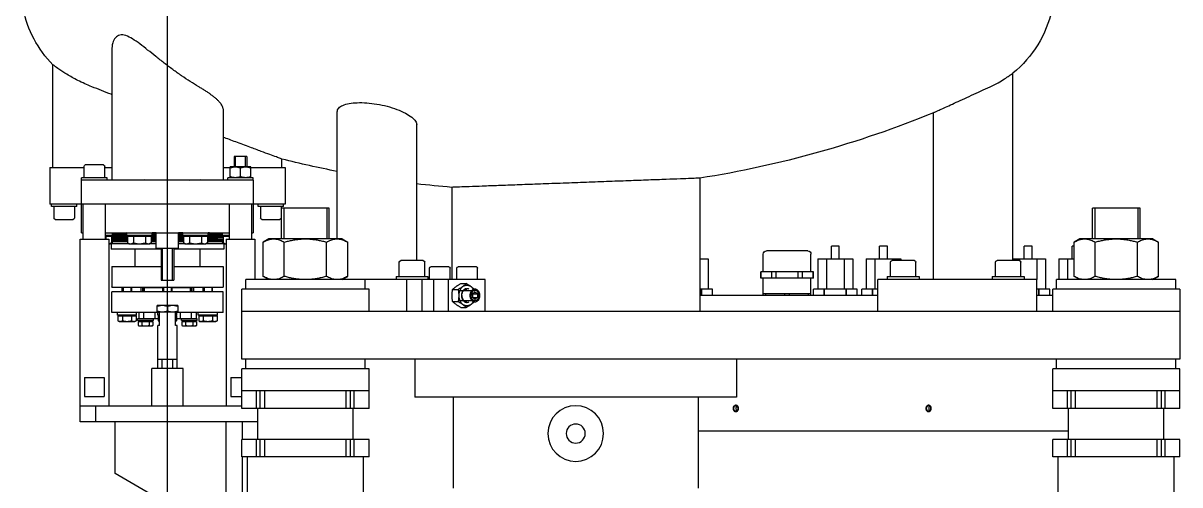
# Model space of a CAD drawing. Extents: x -50 to 48714, y -13211 to 6743.
# Drawn here: x 23872 to 24600, y -12052 to -11761 of the extents above; entities that cross this region are included whole.
import ezdxf

# ---------------------------------------------------------------- set-up
doc = ezdxf.new("R2010")
doc.units = 0
doc.header["$LTSCALE"] = 50
doc.layers.get('0').update_dxf_attribs({"linetype": 'CONTINUOUS'})

# ---------------------------------------------------------------- blocks, each defined once
blk = doc.blocks.new('GK_UE46PGM_S')
at = {"linetype": 'BYBLOCK'}
for p, q in [((286.8, -753.72), (286.8, -190.3)), ((321.8, -226.96), (321.8, -308.8)), ((358.8, -300.8), (358.8, -236.19)), ((-245, -359.3), (-245, -241.44)), ((-195, -371.3), (-195, -266.33)), ((180, -345.7), (180, -265.71)), ((251.8, -263.81), (251.8, -308.8)), ((130, -359.3), (130, -274)), ((214.8, -300.8), (214.8, -295.46)), ((236.84, -293.8), (236.84, -300.4)), ((236.84, -293.8), (244.84, -293.8)), ((237.64, -300.4), (237.64, -293.8)), ((244.04, -300.4), (244.04, -293.8)), ((244.84, -293.8), (244.84, -300.4)), ((234.34, -300.8), (212.8, -300.8)), ((212.8, -300.8), (212.8, -323.8)), ((234.34, -300.4), (247.34, -300.4)), ((234.34, -307.2), (234.34, -300.4)), ((240.84, -306.62), (240.84, -300.98)), ((247.34, -307.2), (247.34, -300.4)), ((251.8, -300.8), (247.34, -300.8)), ((326.26, -300.8), (321.8, -300.8)), ((326.26, -307.2), (326.26, -300)), ((327.06, -299.2), (338.46, -299.2)), ((339.26, -307.2), (339.26, -300)), ((360.8, -300.8), (339.26, -300.8)), ((360.8, -300.8), (360.8, -323.8)), ((-48, -307.51), (-48, -391.3)), ((232.8, -308.8), (340.8, -308.8)), ((232.8, -308.8), (232.8, -341.86)), ((232.84, -308.8), (232.84, -307.2)), ((232.84, -307.2), (248.84, -307.2)), ((248.84, -308.8), (248.84, -307.2)), ((265.62, -308.8), (265.96, -308.46)), ((272.36, -308.46), (265.96, -308.46)), ((265.96, -308.46), (265.96, -308.8)), ((272.7, -308.8), (272.36, -308.46)), ((272.36, -308.46), (272.36, -308.8)), ((300.9, -308.8), (301.24, -308.46)), ((307.64, -308.46), (301.24, -308.46)), ((301.24, -308.46), (301.24, -308.8)), ((307.98, -308.8), (307.64, -308.46)), ((307.64, -308.46), (307.64, -308.8)), ((324.76, -307.2), (340.76, -307.2)), ((324.76, -308.8), (324.76, -307.2)), ((340.76, -308.8), (340.76, -307.2)), ((340.8, -341.86), (340.8, -308.8)), ((108, -313.27), (108, -371.3)), ((-325, -345.7), (-325, -326.3)), ((-325, -326.3), (-295, -326.3)), ((-323.5, -326.3), (-323.5, -345.7)), ((-296.5, -326.3), (-296.5, -345.7)), ((-295, -345.7), (-295, -326.3)), ((185, -326.3), (215, -326.3)), ((185, -345.7), (185, -326.3)), ((186.5, -326.3), (186.5, -345.7)), ((212.8, -323.8), (360.8, -323.8)), ((213.5, -326.3), (213.5, -345.7)), ((213.8, -325.4), (213.8, -323.8)), ((213.8, -325.4), (229.8, -325.4)), ((215, -345.7), (215, -326.3)), ((215.3, -325.4), (215.3, -332.6)), ((228.3, -325.4), (228.3, -332.6)), ((229.8, -325.4), (229.8, -323.8)), ((233.76, -345.8), (233.76, -323.8)), ((247.76, -345.8), (247.76, -323.8)), ((325.76, -345.8), (325.76, -323.8)), ((339.76, -345.8), (339.76, -323.8)), ((343.8, -325.4), (343.8, -323.8)), ((343.8, -325.4), (359.8, -325.4)), ((345.3, -325.4), (345.3, -332.6)), ((358.3, -325.4), (358.3, -332.6)), ((359.8, -325.4), (359.8, -323.8)), ((227.5, -333.4), (216.1, -333.4)), ((357.5, -333.4), (346.1, -333.4)), ((233.76, -341.86), (232.8, -341.86)), ((325.76, -341.86), (247.76, -341.86)), ((252.21, -343.46), (252.21, -341.86)), ((261.16, -341.94), (252.21, -342.35)), ((260.29, -341.86), (261.16, -341.9)), ((261.16, -343.46), (261.16, -341.86)), ((277.16, -343.46), (277.16, -341.86)), ((277.16, -341.92), (279.8, -341.92)), ((279.8, -351.64), (279.8, -341.86)), ((293.8, -351.64), (293.8, -341.86)), ((293.8, -341.92), (296.44, -341.92)), ((296.44, -343.46), (296.44, -341.86)), ((313.31, -341.86), (312.44, -341.9)), ((312.44, -343.46), (312.44, -341.86)), ((312.44, -341.94), (321.39, -342.35)), ((321.39, -343.46), (321.39, -341.86)), ((340.8, -341.86), (339.76, -341.86)), ((-333, -345.7), (-336.56, -347.75)), ((-336.56, -369.25), (-336.56, -347.75)), ((-333, -345.7), (-287, -345.7)), ((-323.28, -369.25), (-323.28, -347.75)), ((-296.72, -369.25), (-296.72, -347.75)), ((-287, -345.7), (-283.44, -347.75)), ((-283.44, -369.25), (-283.44, -347.75)), ((177, -345.7), (173.44, -347.75)), ((173.44, -369.25), (173.44, -347.75)), ((177, -345.7), (223, -345.7)), ((186.72, -369.25), (186.72, -347.75)), ((213.28, -369.25), (213.28, -347.75)), ((223, -345.7), (226.56, -347.75)), ((226.56, -369.25), (226.56, -347.75)), ((249.76, -345.8), (231.76, -345.8)), ((231.76, -345.8), (231.76, -371.3)), ((247.76, -343.46), (252.21, -343.46)), ((251.71, -344.06), (247.76, -344.06)), ((247.96, -344.06), (247.96, -345.8)), ((249.76, -345.8), (249.76, -450.8)), ((250.71, -348.76), (249.76, -348.76)), ((250.02, -344.06), (250.02, -343.46)), ((251.71, -348.18), (250.71, -348.76)), ((251.25, -343.53), (263.34, -343.53)), ((251.25, -343.63), (251.25, -343.53)), ((251.25, -343.63), (263.34, -343.63)), ((261.16, -343.08), (251.3, -343.53)), ((251.3, -343.63), (251.3, -343.73)), ((251.3, -343.73), (263.34, -343.73)), ((251.3, -343.73), (261.61, -344.2)), ((251.3, -348.56), (252.01, -348.07)), ((262.3, -348.56), (251.3, -348.56)), ((251.3, -348.56), (251.3, -352.05)), ((251.71, -344.06), (251.71, -348.18)), ((261.61, -344.2), (251.71, -344.65)), ((251.71, -344.68), (261.65, -344.68)), ((251.71, -344.77), (261.65, -344.77)), ((251.71, -344.87), (261.65, -344.87)), ((251.71, -344.89), (261.61, -345.34)), ((261.61, -345.34), (251.71, -345.79)), ((251.71, -345.82), (261.65, -345.82)), ((251.71, -345.91), (261.65, -345.91)), ((251.71, -346.01), (261.65, -346.01)), ((251.71, -346.03), (261.61, -346.48)), ((261.61, -346.48), (251.71, -346.94)), ((251.71, -346.96), (261.65, -346.96)), ((251.71, -347.05), (261.65, -347.05)), ((261.65, -347.26), (251.71, -347.26)), ((252.01, -347.74), (251.71, -347.54)), ((252.21, -342.39), (261.16, -342.39)), ((252.21, -342.49), (261.16, -342.49)), ((252.21, -342.59), (261.16, -342.59)), ((252.21, -342.63), (261.16, -343.04)), ((261.16, -343.46), (277.16, -343.46)), ((261.61, -344.2), (261.65, -344.2)), ((261.61, -345.34), (261.65, -345.34)), ((261.61, -346.48), (261.65, -346.48)), ((276.66, -344.06), (261.65, -344.06)), ((261.65, -344.06), (261.65, -348.18)), ((261.65, -348.18), (262.66, -348.76)), ((275.66, -348.76), (262.66, -348.76)), ((263.34, -344.06), (263.34, -343.46)), ((265.41, -344.06), (265.41, -348.18)), ((272.91, -344.06), (272.91, -348.18)), ((274.97, -344.06), (274.97, -343.46)), ((274.97, -343.53), (279.8, -343.53)), ((274.97, -343.63), (279.8, -343.63)), ((274.97, -343.73), (279.8, -343.73)), ((276.66, -348.18), (275.66, -348.76)), ((279.8, -348.56), (276.01, -348.56)), ((276.66, -344.06), (276.66, -348.18)), ((276.66, -344.2), (279.8, -344.2)), ((276.66, -344.68), (279.8, -344.68)), ((276.66, -344.77), (279.8, -344.77)), ((276.66, -344.87), (279.8, -344.87)), ((276.66, -345.34), (279.8, -345.34)), ((276.66, -345.82), (279.8, -345.82)), ((276.66, -345.91), (279.8, -345.91)), ((276.66, -346.01), (279.8, -346.01)), ((276.66, -346.48), (279.8, -346.48)), ((276.66, -346.96), (279.8, -346.96)), ((276.66, -347.05), (279.8, -347.05)), ((279.8, -347.26), (276.66, -347.26)), ((277.16, -342.39), (279.8, -342.39)), ((277.16, -342.49), (279.8, -342.49)), ((277.16, -342.59), (279.8, -342.59)), ((277.16, -343.06), (279.8, -343.06)), ((293.8, -342.39), (296.44, -342.39)), ((293.8, -342.49), (296.44, -342.49)), ((293.8, -342.59), (296.44, -342.59)), ((293.8, -343.06), (296.44, -343.06)), ((293.8, -343.53), (298.63, -343.53)), ((293.8, -343.63), (298.63, -343.63)), ((293.8, -343.73), (298.63, -343.73)), ((293.8, -344.2), (296.94, -344.2)), ((293.8, -344.68), (296.94, -344.68)), ((293.8, -344.77), (296.94, -344.77)), ((293.8, -344.87), (296.94, -344.87)), ((293.8, -345.34), (296.94, -345.34)), ((293.8, -345.82), (296.94, -345.82)), ((293.8, -345.91), (296.94, -345.91)), ((293.8, -346.01), (296.94, -346.01)), ((293.8, -346.48), (296.94, -346.48)), ((293.8, -346.96), (296.94, -346.96)), ((293.8, -347.05), (296.94, -347.05)), ((296.94, -347.26), (293.8, -347.26)), ((297.59, -348.56), (293.8, -348.56)), ((296.44, -343.46), (312.44, -343.46)), ((311.95, -344.06), (296.94, -344.06)), ((296.94, -344.06), (296.94, -348.18)), ((296.94, -348.18), (297.94, -348.76)), ((310.94, -348.76), (297.94, -348.76)), ((298.63, -344.06), (298.63, -343.46)), ((300.69, -344.06), (300.69, -348.18)), ((308.19, -344.06), (308.19, -348.18)), ((310.26, -344.06), (310.26, -343.46)), ((310.26, -343.53), (322.35, -343.53)), ((310.26, -343.63), (322.35, -343.63)), ((310.26, -343.73), (322.3, -343.73)), ((311.95, -348.18), (310.94, -348.76)), ((322.3, -348.56), (311.3, -348.56)), ((311.95, -344.06), (311.95, -348.18)), ((311.95, -344.2), (311.99, -344.2)), ((311.95, -344.68), (321.89, -344.68)), ((311.95, -344.77), (321.89, -344.77)), ((311.95, -344.87), (321.89, -344.87)), ((311.95, -345.34), (311.99, -345.34)), ((311.95, -345.82), (321.89, -345.82)), ((311.95, -345.91), (321.89, -345.91)), ((311.95, -346.01), (321.89, -346.01)), ((311.95, -346.48), (311.99, -346.48)), ((311.95, -346.96), (321.89, -346.96)), ((311.95, -347.05), (321.89, -347.05)), ((321.89, -347.26), (311.95, -347.26)), ((322.3, -343.73), (311.99, -344.2)), ((311.99, -344.2), (321.89, -344.65)), ((321.89, -344.89), (311.99, -345.34)), ((311.99, -345.34), (321.89, -345.79)), ((321.89, -346.03), (311.99, -346.48)), ((311.99, -346.48), (321.89, -346.94)), ((312.44, -342.39), (321.39, -342.39)), ((312.44, -342.49), (321.39, -342.49)), ((312.44, -342.59), (321.39, -342.59)), ((321.39, -342.63), (312.44, -343.04)), ((312.44, -343.08), (322.3, -343.53)), ((321.39, -343.46), (325.76, -343.46)), ((321.59, -347.74), (321.89, -347.54)), ((322.3, -348.56), (321.59, -348.07)), ((325.76, -344.06), (321.89, -344.06)), ((321.89, -344.06), (321.89, -348.18)), ((321.89, -348.18), (322.89, -348.76)), ((322.3, -343.63), (322.3, -343.73)), ((322.3, -348.56), (322.3, -352.05)), ((322.35, -343.63), (322.35, -343.53)), ((323.76, -348.76), (322.89, -348.76)), ((323.58, -344.06), (323.58, -343.46)), ((323.76, -345.8), (323.76, -450.8)), ((341.76, -345.8), (323.76, -345.8)), ((325.64, -344.06), (325.64, -345.8)), ((341.76, -460.8), (341.76, -345.8)), ((-283.44, -350.3), (-282.35, -350.3)), ((-282.35, -358.3), (-282.35, -350.3)), ((-257.04, -358.3), (-257.04, -350.3)), ((-257.04, -350.3), (-252.04, -350.3)), ((-252.04, -358.3), (-252.04, -350.3)), ((-166.1, -358.3), (-166.1, -350.3)), ((-166.1, -350.3), (-161.1, -350.3)), ((-161.1, -358.3), (-161.1, -350.3)), ((-135.79, -350.3), (-130.79, -350.3)), ((-135.79, -358.3), (-135.79, -350.3)), ((-130.79, -358.3), (-130.79, -350.3)), ((-117.98, -366.3), (-117.98, -355.3)), ((-115.98, -353.3), (-89.98, -353.3)), ((-87.98, -366.3), (-87.98, -355.3)), ((251.3, -352.05), (282.8, -352.05)), ((266.35, -352.05), (266.35, -363.05)), ((279.8, -351.64), (293.8, -351.64)), ((282.8, -351.64), (282.8, -371.64)), ((283.6, -371.64), (283.6, -351.64)), ((290, -371.64), (290, -351.64)), ((290.8, -351.64), (290.8, -371.64)), ((290.8, -352.05), (322.3, -352.05)), ((307.25, -352.05), (307.25, -363.05)), ((-273.88, -358.3), (-283.44, -358.3)), ((-279.36, -358.3), (-279.36, -371.3)), ((-273.88, -358.3), (-273.88, -371.3)), ((-245, -358.3), (-265.51, -358.3)), ((-265.51, -358.3), (-265.51, -377.3)), ((-260.02, -358.3), (-260.02, -371.3)), ((-250, -369.3), (-250, -360.3)), ((-249.05, -358.3), (-249.05, -359.3)), ((-249, -359.3), (-235, -359.3)), ((-234, -369.3), (-234, -360.3)), ((-184, -369.3), (-184, -360.3)), ((-183, -359.3), (-169, -359.3)), ((-152.63, -358.3), (-174.57, -358.3)), ((-174.57, -358.3), (-174.57, -359.3)), ((-169.09, -358.3), (-169.09, -359.3)), ((-168, -369.3), (-168, -360.3)), ((-158.12, -358.3), (-158.12, -377.3)), ((-152.63, -358.3), (-152.63, -377.3)), ((-122.32, -358.3), (-144.26, -358.3)), ((-144.26, -358.3), (-144.26, -377.3)), ((-138.78, -358.3), (-138.78, -377.3)), ((-127.81, -358.3), (-127.81, -377.3)), ((-122.32, -358.3), (-122.32, -377.3)), ((-48, -358.3), (-53.33, -358.3)), ((-53.33, -358.3), (-53.33, -377.3)), ((92.5, -363.3), (103.9, -363.3)), ((109.8, -363.3), (121.2, -363.3)), ((125, -369.3), (125, -360.3)), ((126, -359.3), (140, -359.3)), ((141, -369.3), (141, -360.3)), ((282.8, -363.05), (251.8, -363.05)), ((251.8, -363.05), (251.8, -375.76)), ((321.8, -363.05), (290.8, -363.05)), ((321.8, -363.05), (321.8, -375.76)), ((-333, -371.3), (-336.56, -369.25)), ((-287, -371.3), (-283.44, -369.25)), ((-232, -369.3), (-252, -369.3)), ((-252, -369.3), (-252, -371.3)), ((-232, -369.3), (-232, -371.3)), ((-166, -369.3), (-186, -369.3)), ((-186, -369.3), (-186, -371.3)), ((-166, -369.3), (-166, -371.3)), ((-119.48, -366.3), (-86.48, -366.3)), ((-119.48, -370.3), (-119.48, -366.3)), ((-119.48, -370.3), (-86.48, -370.3)), ((-119.41, -370.3), (-119.41, -366.3)), ((-117.98, -381.3), (-117.98, -370.3)), ((-112.54, -370.3), (-112.54, -366.3)), ((-109.86, -370.3), (-109.86, -366.3)), ((-96.11, -370.3), (-96.11, -366.3)), ((-93.43, -370.3), (-93.43, -366.3)), ((-87.98, -381.3), (-87.98, -370.3)), ((-86.55, -370.3), (-86.55, -366.3)), ((-86.48, -370.3), (-86.48, -366.3)), ((91.7, -371.3), (91.7, -364.1)), ((104.7, -371.3), (104.7, -364.1)), ((109, -371.3), (109, -364.1)), ((122, -371.3), (122, -364.1)), ((143, -369.3), (123, -369.3)), ((123, -369.3), (123, -371.3)), ((143, -369.3), (143, -371.3)), ((177, -371.3), (173.44, -369.25)), ((223, -371.3), (226.56, -369.25)), ((-350, -377.3), (-350, -421.3)), ((-350, -377.3), (-270, -377.3)), ((-347.5, -371.3), (-272.5, -371.3)), ((-347.5, -377.3), (-347.5, -371.3)), ((-272.5, -377.3), (-272.5, -371.3)), ((-270, -391.3), (-270, -377.3)), ((-268.29, -381.3), (-268.29, -377.3)), ((-268.29, -377.3), (-260, -377.3)), ((-261.57, -381.3), (-261.57, -377.3)), ((-261.25, -381.3), (-261.25, -377.3)), ((-260, -391.3), (-260, -371.3)), ((-260, -371.3), (-160, -371.3)), ((-160, -391.3), (-160, -371.3)), ((-160, -377.3), (-149.86, -377.3)), ((-156.89, -381.3), (-156.89, -377.3)), ((-156.57, -381.3), (-156.57, -377.3)), ((-149.86, -381.3), (-149.86, -377.3)), ((-147.04, -377.3), (-119.54, -377.3)), ((-147.04, -381.3), (-147.04, -377.3)), ((-140.33, -381.3), (-140.33, -377.3)), ((-140.01, -381.3), (-140.01, -377.3)), ((-126.58, -381.3), (-126.58, -377.3)), ((-126.26, -381.3), (-126.26, -377.3)), ((-119.54, -381.3), (-119.54, -377.3)), ((-56.11, -381.3), (-56.11, -377.3)), ((-56.11, -377.3), (-48, -377.3)), ((-49.4, -381.3), (-49.4, -377.3)), ((-49.07, -381.3), (-49.07, -377.3)), ((86.96, -371.3), (237.5, -371.3)), ((86.96, -391.3), (86.96, -371.3)), ((103.78, -378.1), (93.41, -378.1)), ((102.32, -373.79), (98.84, -373.79)), ((107.43, -377.55), (103.95, -377.55)), ((109.99, -391.3), (109.99, -371.3)), ((119.39, -371.3), (119.39, -391.3)), ((126.75, -371.3), (126.75, -391.3)), ((136.27, -391.3), (136.27, -371.3)), ((160, -391.3), (160, -377.3)), ((160, -377.3), (240, -377.3)), ((162.5, -377.3), (162.5, -371.3)), ((237.5, -377.3), (237.5, -371.3)), ((240, -421.3), (240, -377.3)), ((321.79, -376.06), (251.81, -376.06)), ((258.38, -378.96), (258.38, -376.06)), ((258.98, -376.06), (258.98, -378.96)), ((263.78, -376.06), (263.78, -378.96)), ((264.38, -378.96), (264.38, -376.06)), ((270.3, -376.26), (271.55, -376.26)), ((270.3, -378.96), (270.3, -376.26)), ((271.3, -378.26), (271.3, -376.26)), ((271.3, -378.26), (272.37, -378.26)), ((271.55, -378.26), (271.55, -376.06)), ((283.8, -376.26), (272.37, -376.26)), ((272.37, -378.26), (272.37, -376.26)), ((277.05, -376.26), (277.05, -376.06)), ((278.3, -376.26), (278.3, -376.06)), ((290.8, -371.64), (282.8, -371.64)), ((283.8, -378.96), (283.8, -376.06)), ((284.4, -376.06), (284.4, -378.96)), ((289.2, -376.06), (289.2, -378.96)), ((289.8, -378.96), (289.8, -376.06)), ((301.23, -376.26), (289.8, -376.26)), ((295.3, -376.26), (295.3, -376.06)), ((296.55, -376.26), (296.55, -376.06)), ((301.23, -378.26), (301.23, -376.26)), ((301.23, -378.26), (302.3, -378.26)), ((302.05, -378.26), (302.05, -376.06)), ((302.05, -376.26), (303.3, -376.26)), ((302.3, -378.26), (302.3, -376.26)), ((303.3, -378.96), (303.3, -376.26)), ((309.22, -378.96), (309.22, -376.06)), ((309.82, -376.06), (309.82, -378.96)), ((314.62, -376.06), (314.62, -378.96)), ((315.22, -378.96), (315.22, -376.06)), ((-270, -381.3), (-260, -381.3)), ((-160, -381.3), (-48, -381.3)), ((-117.98, -380.3), (-87.98, -380.3)), ((-116.44, -381.3), (-116.44, -380.3)), ((-104.53, -381.3), (-104.53, -380.3)), ((-101.44, -381.3), (-101.44, -380.3)), ((-89.53, -381.3), (-89.53, -380.3)), ((93.41, -378.99), (91.84, -380.15)), ((91.84, -380.15), (91.84, -382.45)), ((94.93, -380.15), (91.84, -380.15)), ((94.93, -382.45), (91.84, -382.45)), ((91.84, -382.45), (93.41, -383.61)), ((94.98, -380.15), (93.41, -378.99)), ((93.41, -383.61), (94.98, -382.45)), ((103.78, -384.5), (93.41, -384.5)), ((94.96, -380.13), (94.93, -380.15)), ((94.93, -380.15), (94.93, -382.45)), ((94.93, -382.45), (94.96, -382.47)), ((94.98, -382.45), (94.98, -380.15)), ((107.43, -385.05), (103.95, -385.05)), ((251.8, -391.96), (251.8, -378.96)), ((251.8, -378.96), (321.8, -378.96)), ((321.8, -391.96), (321.8, -378.96)), ((-350, -391.3), (240, -391.3)), ((102.32, -388.81), (98.84, -388.81)), ((251.8, -391.96), (281.76, -391.96)), ((255.38, -393.56), (255.38, -391.96)), ((267.38, -393.56), (267.38, -391.96)), ((268.8, -391.96), (268.8, -395.96)), ((271.8, -391.96), (271.8, -395.96)), ((278.8, -391.96), (278.8, -395.96)), ((280.26, -387.6), (280.26, -391.6)), ((280.26, -387.6), (293.26, -387.6)), ((293.26, -391.6), (280.26, -391.6)), ((280.8, -393.56), (280.8, -391.96)), ((281.76, -400.1), (281.76, -391.6)), ((286.76, -388.18), (286.76, -391.02)), ((291.76, -400.1), (291.76, -391.6)), ((291.76, -391.96), (321.8, -391.96)), ((292.8, -393.56), (292.8, -391.96)), ((293.26, -391.6), (293.26, -387.6)), ((294.8, -391.96), (294.8, -395.96)), ((301.8, -391.96), (301.8, -395.96)), ((304.8, -391.96), (304.8, -395.96)), ((306.22, -393.56), (306.22, -391.96)), ((318.22, -393.56), (318.22, -391.96)), ((255.38, -393.56), (267.38, -393.56)), ((267.16, -394.16), (255.61, -394.16)), ((255.61, -394.16), (255.61, -397.12)), ((255.61, -397.12), (256.38, -397.56)), ((266.38, -397.56), (256.38, -397.56)), ((256.94, -394.16), (256.94, -393.56)), ((258.5, -394.16), (258.5, -397.12)), ((264.27, -394.16), (264.27, -397.12)), ((265.82, -394.16), (265.82, -393.56)), ((267.16, -397.12), (266.38, -397.56)), ((267.16, -394.16), (267.16, -397.12)), ((268.05, -395.96), (281.03, -395.96)), ((268.05, -396.96), (268.05, -395.96)), ((268.05, -396.96), (278.05, -396.96)), ((277.67, -397.56), (268.43, -397.56)), ((268.43, -397.56), (268.43, -400.1)), ((268.43, -400.1), (269.05, -400.46)), ((269.61, -397.56), (269.61, -396.96)), ((270.74, -397.56), (270.74, -400.1)), ((275.36, -397.56), (275.36, -400.1)), ((276.49, -397.56), (276.49, -396.96)), ((277.67, -400.1), (277.05, -400.46)), ((277.67, -397.56), (277.67, -400.1)), ((278.05, -396.96), (278.05, -395.96)), ((280.76, -400.1), (281.76, -400.1)), ((280.76, -427.1), (280.76, -400.1)), ((280.8, -393.56), (281.76, -393.56)), ((281.76, -394.16), (281.03, -394.16)), ((281.03, -394.16), (281.03, -397.12)), ((281.03, -397.12), (281.76, -397.54)), ((291.76, -393.56), (292.8, -393.56)), ((292.57, -394.16), (291.76, -394.16)), ((291.8, -397.56), (291.76, -397.56)), ((291.76, -400.1), (292.76, -400.1)), ((292.57, -397.12), (291.8, -397.56)), ((292.57, -394.16), (292.57, -397.12)), ((292.57, -395.96), (305.55, -395.96)), ((292.76, -427.1), (292.76, -400.1)), ((295.55, -396.96), (295.55, -395.96)), ((295.55, -396.96), (305.55, -396.96)), ((305.17, -397.56), (295.93, -397.56)), ((295.93, -397.56), (295.93, -400.1)), ((295.93, -400.1), (296.55, -400.46)), ((297.11, -397.56), (297.11, -396.96)), ((298.24, -397.56), (298.24, -400.1)), ((302.86, -397.56), (302.86, -400.1)), ((303.99, -397.56), (303.99, -396.96)), ((305.17, -400.1), (304.55, -400.46)), ((305.17, -397.56), (305.17, -400.1)), ((305.55, -396.96), (305.55, -395.96)), ((306.22, -393.56), (318.22, -393.56)), ((317.99, -394.16), (306.44, -394.16)), ((306.44, -394.16), (306.44, -397.12)), ((306.44, -397.12), (307.22, -397.56)), ((317.22, -397.56), (307.22, -397.56)), ((307.78, -394.16), (307.78, -393.56)), ((309.33, -394.16), (309.33, -397.12)), ((315.1, -394.16), (315.1, -397.12)), ((316.66, -394.16), (316.66, -393.56)), ((317.99, -397.12), (317.22, -397.56)), ((317.99, -394.16), (317.99, -397.12)), ((277.05, -400.46), (269.05, -400.46)), ((304.55, -400.46), (296.55, -400.46)), ((-350, -421.3), (240, -421.3)), ((-347.5, -427.3), (-347.5, -421.3)), ((-272.5, -427.3), (-272.5, -421.3)), ((-71.2, -421.3), (-71.2, -445.3)), ((131.2, -421.3), (131.2, -445.3)), ((162.5, -427.3), (162.5, -421.3)), ((237.5, -427.3), (237.5, -421.3)), ((280.76, -421.6), (292.76, -421.6)), ((283.45, -427.1), (283.45, -421.6)), ((290.08, -427.1), (290.08, -421.6)), ((-350, -427.3), (-270, -427.3)), ((-350, -452.3), (-350, -427.3)), ((-270, -452.3), (-270, -427.3)), ((160, -427.3), (240, -427.3)), ((160, -452.3), (160, -427.3)), ((240, -452.3), (240, -427.3)), ((276.86, -450.8), (276.86, -427.1)), ((276.86, -427.1), (296.66, -427.1)), ((296.66, -450.8), (296.66, -427.1)), ((246.99, -432.8), (240, -432.8)), ((246.99, -432.8), (246.99, -444.8)), ((338.99, -432.8), (326.54, -432.8)), ((326.54, -432.8), (326.54, -444.8)), ((338.99, -432.8), (338.99, -444.8)), ((-350, -441.3), (-270, -441.3)), ((-340.72, -452.3), (-340.72, -441.3)), ((-338.43, -452.3), (-338.43, -441.3)), ((-335.62, -452.3), (-335.62, -441.3)), ((-284.38, -452.3), (-284.38, -441.3)), ((-281.57, -452.3), (-281.57, -441.3)), ((-279.28, -452.3), (-279.28, -441.3)), ((160, -441.3), (240, -441.3)), ((169.28, -452.3), (169.28, -441.3)), ((171.57, -452.3), (171.57, -441.3)), ((174.38, -452.3), (174.38, -441.3)), ((225.62, -452.3), (225.62, -441.3)), ((228.43, -452.3), (228.43, -441.3)), ((230.72, -452.3), (230.72, -441.3)), ((-71.2, -445.3), (131.2, -445.3)), ((-47, -445.3), (-47, -502.5)), ((107, -445.3), (107, -502.5)), ((246.99, -444.8), (240, -444.8)), ((240, -450.8), (341.76, -450.8)), ((338.99, -444.8), (326.54, -444.8)), ((331.76, -460.8), (331.76, -450.8)), ((-350, -452.3), (-270, -452.3)), ((-340, -471.8), (-340, -452.3)), ((-280, -471.8), (-280, -452.3)), ((160, -452.3), (240, -452.3)), ((170, -471.8), (170, -452.3)), ((230, -471.8), (230, -452.3)), ((230, -460.8), (341.76, -460.8)), ((239.76, -460.8), (239.76, -471.8)), ((249.76, -576.8), (249.76, -460.8)), ((319.76, -493.27), (319.76, -460.8)), ((-350, -471.8), (-270, -471.8)), ((-350, -482.8), (-350, -471.8)), ((-340.72, -482.8), (-340.72, -471.8)), ((-338.43, -482.8), (-338.43, -471.8)), ((-335.62, -482.8), (-335.62, -471.8)), ((-284.38, -482.8), (-284.38, -471.8)), ((-281.57, -482.8), (-281.57, -471.8)), ((-47, -466.3), (-280, -466.3)), ((-279.28, -482.8), (-279.28, -471.8)), ((-270, -482.8), (-270, -471.8)), ((160, -471.8), (240, -471.8)), ((160, -482.8), (160, -471.8)), ((169.28, -482.8), (169.28, -471.8)), ((171.57, -482.8), (171.57, -471.8)), ((174.38, -482.8), (174.38, -471.8)), ((225.62, -482.8), (225.62, -471.8)), ((228.43, -482.8), (228.43, -471.8)), ((230.72, -482.8), (230.72, -471.8)), ((240, -482.8), (240, -471.8)), ((-350, -482.8), (-270, -482.8)), ((-346.5, -536.8), (-346.5, -482.8)), ((-273.5, -536.8), (-273.5, -482.8)), ((160, -482.8), (240, -482.8)), ((163.5, -536.8), (163.5, -482.8)), ((236.5, -536.8), (236.5, -482.8)), ((239.76, -482.8), (239.76, -536.8)), ((254.76, -530.8), (319.76, -493.27))]:
    blk.add_line(p, q, dxfattribs=at)
for points in [[(90.89, -381.3), (90.94, -380.68), (91.08, -380.08), (91.31, -379.53), (91.63, -379.04), (92.01, -378.64), (92.44, -378.35), (92.91, -378.16), (93.41, -378.1)], [(93.41, -378.1), (93.9, -378.16), (94.37, -378.34), (94.8, -378.63), (95.19, -379.04), (95.5, -379.52), (95.73, -380.07), (95.88, -380.67), (95.93, -381.3)], [(101.62, -381.3), (101.54, -380.41), (101.31, -379.57), (100.94, -378.82), (100.44, -378.17), (99.85, -377.7), (99.19, -377.4), (98.48, -377.3)], [(90.89, -381.3), (90.94, -381.92), (91.08, -382.52), (91.31, -383.07), (91.63, -383.56), (92.01, -383.96), (92.44, -384.25), (92.91, -384.44), (93.41, -384.5)], [(93.41, -384.5), (93.9, -384.44), (94.37, -384.26), (94.8, -383.97), (95.19, -383.56), (95.5, -383.08), (95.73, -382.53), (95.88, -381.93), (95.93, -381.3)], [(101.62, -381.3), (101.54, -382.19), (101.31, -383.03), (100.94, -383.78), (100.44, -384.43), (99.85, -384.9), (99.19, -385.2), (98.48, -385.3)], [(-193.67, -452.3), (-193.65, -452.01), (-193.6, -451.72), (-193.51, -451.44), (-193.38, -451.18), (-193.22, -450.95), (-193.03, -450.74)], [(-193.03, -450.74), (-192.74, -450.52), (-192.4, -450.37), (-192.06, -450.3), (-191.7, -450.32), (-191.36, -450.41), (-191.04, -450.59), (-190.76, -450.84), (-190.53, -451.14), (-190.35, -451.5), (-190.25, -451.89), (-190.21, -452.3)], [(-72.43, -452.3), (-72.41, -452.01), (-72.35, -451.72), (-72.26, -451.44), (-72.13, -451.18), (-71.98, -450.95), (-71.79, -450.74)], [(-71.79, -450.74), (-71.49, -450.52), (-71.16, -450.37), (-70.82, -450.3), (-70.46, -450.32), (-70.12, -450.41), (-69.8, -450.59), (-69.51, -450.84), (-69.28, -451.14), (-69.11, -451.5), (-69, -451.89), (-68.97, -452.3)], [(-190.21, -452.3), (-190.24, -452.69), (-190.34, -453.06), (-190.5, -453.41), (-190.72, -453.71), (-190.98, -453.96), (-191.28, -454.15), (-191.6, -454.26), (-191.94, -454.3), (-192.28, -454.26), (-192.6, -454.15), (-192.9, -453.97), (-193.17, -453.71), (-193.38, -453.41), (-193.54, -453.07), (-193.64, -452.7), (-193.67, -452.3)], [(-68.97, -452.3), (-69, -452.69), (-69.1, -453.06), (-69.25, -453.41), (-69.47, -453.71), (-69.73, -453.96), (-70.03, -454.15), (-70.36, -454.26), (-70.7, -454.3), (-71.03, -454.26), (-71.36, -454.15), (-71.66, -453.97), (-71.92, -453.71), (-72.14, -453.41), (-72.3, -453.07), (-72.4, -452.7), (-72.43, -452.3)]]:
    blk.add_lwpolyline(points, dxfattribs=at)
for radius in [17.5, 6]:
    blk.add_circle((30, -468.1), radius, dxfattribs=at)
for centre, radius, start, end in [((-201, -187), 70, 192.05544, 231.0552), ((309, -187), 70, 315.35127, 348.39066), ((54, 339.5), 655, 247.65686, 261.04114), ((54, 339.5), 655, 281.09707, 284.21116), ((327.06, -300), 0.8, 90, 180), ((338.46, -300), 0.8, 0, 90), ((54, 339.5), 655, 274.72899, 276.67014), ((216.1, -332.6), 0.8, 180, 270), ((227.5, -332.6), 0.8, 270, 0), ((346.1, -332.6), 0.8, 180, 270), ((357.5, -332.6), 0.8, 270, 0), ((251.9, -347.9), 0.2, 304.22343, 55.77657), ((321.7, -347.9), 0.2, 124.22343, 235.77657), ((-115.98, -355.3), 2, 90, 180), ((-89.98, -355.3), 2, 0, 90), ((-249, -360.3), 1, 90, 180), ((-235, -360.3), 1, 0, 90), ((-183, -360.3), 1, 90, 180), ((-169, -360.3), 1, 0, 90), ((92.5, -364.1), 0.8, 90, 180), ((103.9, -364.1), 0.8, 0, 90), ((109.8, -364.1), 0.8, 90, 180), ((121.2, -364.1), 0.8, 0, 90), ((126, -360.3), 1, 90, 180), ((140, -360.3), 1, 0, 90)]:
    blk.add_arc(centre, radius, start, end, dxfattribs=at)
for points, start_tangent, end_tangent in [([(267.15, -250), (272.41, -246.79), (277.89, -243.15), (283.41, -239.21), (288.83, -235.12), (294.13, -230.96), (299.24, -226.9), (304.13, -223.11), (308.83, -219.89), (313.07, -217.85), (316.74, -217.53), (319.48, -219.18)], (0.864943, 0.501869), (0.675569, -0.737297)), ([(319.48, -219.18), (321.19, -222.45), (321.8, -226.96)], (0.675569, -0.737297), (0, -1)), ([(334.35, -250), (343.18, -246.03), (350.15, -242.14), (355.08, -238.93), (357.92, -236.87), (358.8, -236.19)], (0.930099, 0.367308), (0.791105, 0.611681)), ([(-230.67, -249.97), (-235.65, -247.45), (-239.75, -245.03), (-242.69, -243.09), (-244.45, -241.84), (-245, -241.44)], (-0.906868, 0.421416), (-0.803605, 0.595164)), ([(-195, -266.33), (-195.55, -266.08), (-197.21, -265.33), (-199.92, -264.1), (-203.6, -262.43), (-208.04, -260.4), (-213.21, -258.03), (-218.96, -255.39), (-224.92, -252.64), (-230.67, -249.97)], (-0.911144, 0.412088), (-0.906868, 0.421416)), ([(254.06, -259.62), (255.35, -258.31), (256.76, -257.07), (258.24, -255.87), (259.8, -254.71), (261.46, -253.55), (263.24, -252.38), (265.14, -251.19), (267.15, -250)], (0.672774, 0.739848), (0.864943, 0.501869)), ([(321.8, -254.93), (322.21, -254.77), (334.35, -250)], (0.931138, 0.364666), (0.930099, 0.367308)), ([(180, -265.71), (179.1, -263.47), (176.53, -261.73), (172.53, -260.56), (167.4, -260.02), (161.47, -260.14), (155.08, -260.9), (148.59, -262.29), (142.46, -264.24), (137.15, -266.6), (133.15, -269.17), (130.76, -271.71), (130, -274)], (0, 1), (0, -1)), ([(251.8, -263.81), (252.13, -262.4), (252.95, -260.99)], (0, 1), (0.580173, 0.814493)), ([(252.95, -260.99), (254.06, -259.62)], (0.580173, 0.814493), (0.672774, 0.739848)), ([(214.8, -295.46), (215.71, -295.12), (218.29, -294.18), (222.34, -292.69), (227.81, -290.67), (234.9, -288.04), (243.84, -284.72), (251.8, -281.74)], (0.938884, 0.344233), (0.936411, 0.350905)), ([(237.59, -300.4), (236.93, -300.43), (236.28, -300.5), (235.63, -300.62), (234.98, -300.78), (234.34, -300.98)], (-1, 0), (-0.948683, -0.316228)), ([(240.84, -300.98), (240.19, -300.78), (239.55, -300.62), (238.9, -300.5), (238.24, -300.43), (237.59, -300.4)], (-0.948683, 0.316228), (-1, 0)), ([(244.09, -300.4), (243.43, -300.43), (242.78, -300.5), (242.13, -300.62), (241.48, -300.78), (240.84, -300.98)], (-1, 0), (-0.948683, -0.316228)), ([(247.34, -300.98), (246.69, -300.78), (246.05, -300.62), (245.4, -300.5), (244.74, -300.43), (244.09, -300.4)], (-0.948683, 0.316228), (-1, 0)), ([(-48, -307.51), (-46.62, -307.56), (-42.51, -307.72), (-35.86, -307.96), (-26.88, -308.29), (-15.88, -308.7), (-3.2, -309.17), (10.57, -309.68), (25.07, -310.22), (39.7, -310.76), (54, -311.28)], (0.999313, -0.037068), (0.999321, -0.036854)), ([(54, -311.28), (66.9, -311.76), (78.66, -312.19), (88.74, -312.56), (96.96, -312.87), (103.06, -313.09), (106.76, -313.23), (108, -313.27)], (0.999321, -0.036854), (0.999325, -0.036742)), ([(234.34, -306.62), (234.98, -306.82), (235.63, -306.98), (236.28, -307.1), (236.93, -307.17), (237.59, -307.2)], (0.948683, -0.316228), (1, 0)), ([(237.59, -307.2), (238.24, -307.17), (238.9, -307.1), (239.55, -306.98), (240.19, -306.82), (240.84, -306.62)], (1, 0), (0.948683, 0.316228)), ([(240.84, -306.62), (241.48, -306.82), (242.13, -306.98), (242.78, -307.1), (243.43, -307.17), (244.09, -307.2)], (0.948683, -0.316228), (1, 0)), ([(244.09, -307.2), (244.74, -307.17), (245.4, -307.1), (246.05, -306.98), (246.69, -306.82), (247.34, -306.62)], (1, 0), (0.948683, 0.316228)), ([(-329.92, -345.7), (-331.26, -345.79), (-332.6, -346.06), (-333.92, -346.48), (-335.24, -347.05), (-336.56, -347.75)], (-1, 0), (-0.866025, -0.5)), ([(-323.28, -347.75), (-324.6, -347.05), (-325.92, -346.48), (-327.24, -346.06), (-328.58, -345.79), (-329.92, -345.7)], (-0.866025, 0.5), (-1, 0)), ([(-310, -345.7), (-312.68, -345.79), (-315.36, -346.06), (-318.01, -346.48), (-320.64, -347.05), (-323.28, -347.75)], (-1, 0), (-0.960769, -0.27735)), ([(-296.72, -347.75), (-299.36, -347.05), (-301.99, -346.48), (-304.64, -346.06), (-307.32, -345.79), (-310, -345.7)], (-0.960769, 0.27735), (-1, 0)), ([(-290.08, -345.7), (-291.42, -345.79), (-292.76, -346.06), (-294.08, -346.48), (-295.4, -347.05), (-296.72, -347.75)], (-1, 0), (-0.866025, -0.5)), ([(-283.44, -347.75), (-284.76, -347.05), (-286.08, -346.48), (-287.4, -346.06), (-288.74, -345.79), (-290.08, -345.7)], (-0.866025, 0.5), (-1, 0)), ([(180.08, -345.7), (178.74, -345.79), (177.4, -346.06), (176.08, -346.48), (174.76, -347.05), (173.44, -347.75)], (-1, 0), (-0.866025, -0.5)), ([(186.72, -347.75), (185.4, -347.05), (184.08, -346.48), (182.76, -346.06), (181.42, -345.79), (180.08, -345.7)], (-0.866025, 0.5), (-1, 0)), ([(200, -345.7), (197.32, -345.79), (194.64, -346.06), (191.99, -346.48), (189.36, -347.05), (186.72, -347.75)], (-1, 0), (-0.960769, -0.27735)), ([(213.28, -347.75), (210.64, -347.05), (208.01, -346.48), (205.36, -346.06), (202.68, -345.79), (200, -345.7)], (-0.960769, 0.27735), (-1, 0)), ([(219.92, -345.7), (218.58, -345.79), (217.24, -346.06), (215.92, -346.48), (214.6, -347.05), (213.28, -347.75)], (-1, 0), (-0.866025, -0.5)), ([(226.56, -347.75), (225.24, -347.05), (223.92, -346.48), (222.6, -346.06), (221.26, -345.79), (219.92, -345.7)], (-0.866025, 0.5), (-1, 0)), ([(249.84, -348.76), (249.76, -348.76)], (-1, 0), (-0.999627, 0.027309)), ([(251.71, -348.18), (251.34, -348.38), (250.97, -348.54), (250.6, -348.66), (250.22, -348.73), (249.84, -348.76)], (-0.866025, -0.5), (-1, 0)), ([(262.7, -348.64), (262.4, -348.54), (262.03, -348.38), (261.65, -348.18)], (-0.961368, 0.275266), (-0.866025, 0.5)), ([(263.53, -348.76), (263.15, -348.73), (262.77, -348.66), (262.7, -348.64)], (-1, 0), (-0.961368, 0.275266)), ([(265.41, -348.18), (265.03, -348.38), (264.66, -348.54), (264.29, -348.66), (263.91, -348.73), (263.53, -348.76)], (-0.866025, -0.5), (-1, 0)), ([(269.16, -348.76), (268.4, -348.73), (267.64, -348.66), (266.9, -348.54), (266.15, -348.38), (265.41, -348.18)], (-1, 0), (-0.960769, 0.27735)), ([(272.91, -348.18), (272.16, -348.38), (271.42, -348.54), (270.67, -348.66), (269.92, -348.73), (269.16, -348.76)], (-0.960769, -0.27735), (-1, 0)), ([(274.79, -348.76), (274.41, -348.73), (274.03, -348.66), (273.66, -348.54), (273.28, -348.38), (272.91, -348.18)], (-1, 0), (-0.866025, 0.5)), ([(276.66, -348.18), (276.29, -348.38), (275.92, -348.54), (275.54, -348.66), (275.17, -348.73), (274.79, -348.76)], (-0.866025, -0.5), (-1, 0)), ([(297.98, -348.64), (297.68, -348.54), (297.31, -348.38), (296.94, -348.18)], (-0.961368, 0.275266), (-0.866025, 0.5)), ([(298.81, -348.76), (298.43, -348.73), (298.06, -348.66), (297.98, -348.64)], (-1, 0), (-0.961368, 0.275266)), ([(300.69, -348.18), (300.32, -348.38), (299.94, -348.54), (299.57, -348.66), (299.19, -348.73), (298.81, -348.76)], (-0.866025, -0.5), (-1, 0)), ([(304.44, -348.76), (303.68, -348.73), (302.93, -348.66), (302.18, -348.54), (301.44, -348.38), (300.69, -348.18)], (-1, 0), (-0.960769, 0.27735)), ([(308.19, -348.18), (307.45, -348.38), (306.7, -348.54), (305.96, -348.66), (305.2, -348.73), (304.44, -348.76)], (-0.960769, -0.27735), (-1, 0)), ([(310.07, -348.76), (309.69, -348.73), (309.31, -348.66), (308.94, -348.54), (308.57, -348.38), (308.19, -348.18)], (-1, 0), (-0.866025, 0.5)), ([(311.95, -348.18), (311.57, -348.38), (311.2, -348.54), (310.83, -348.66), (310.45, -348.73), (310.07, -348.76)], (-0.866025, -0.5), (-1, 0)), ([(322.93, -348.64), (322.63, -348.54), (322.26, -348.38), (321.89, -348.18)], (-0.961368, 0.275266), (-0.866025, 0.5)), ([(323.76, -348.76), (323.38, -348.73), (323, -348.66), (322.93, -348.64)], (-1, 0), (-0.961368, 0.275266)), ([(-336.56, -369.25), (-335.24, -369.95), (-333.92, -370.52), (-332.6, -370.94), (-331.96, -371.09)], (0.866025, -0.5), (0.980255, -0.197739)), ([(-329.92, -371.3), (-328.58, -371.21), (-327.24, -370.94), (-325.92, -370.52), (-324.6, -369.95), (-323.28, -369.25)], (1, 0), (0.866025, 0.5)), ([(-323.28, -369.25), (-320.64, -369.95), (-318.01, -370.52), (-315.36, -370.94), (-312.68, -371.21), (-310, -371.3)], (0.960769, -0.27735), (1, 0)), ([(-310, -371.3), (-307.32, -371.21), (-304.64, -370.94), (-301.99, -370.52), (-299.36, -369.95), (-296.72, -369.25)], (1, 0), (0.960769, 0.27735)), ([(-296.72, -369.25), (-295.4, -369.95), (-294.08, -370.52), (-292.76, -370.94), (-291.42, -371.21), (-290.08, -371.3)], (0.866025, -0.5), (1, 0)), ([(-288.04, -371.09), (-287.4, -370.94), (-286.08, -370.52), (-284.76, -369.95), (-283.44, -369.25)], (0.980255, 0.197739), (0.866025, 0.5)), ([(173.44, -369.25), (174.76, -369.95), (176.08, -370.52), (177.4, -370.94), (178.04, -371.09)], (0.866025, -0.5), (0.980255, -0.197739)), ([(180.08, -371.3), (181.42, -371.21), (182.76, -370.94), (184.08, -370.52), (185.4, -369.95), (186.72, -369.25)], (1, 0), (0.866025, 0.5)), ([(186.72, -369.25), (189.36, -369.95), (191.99, -370.52), (194.64, -370.94), (197.32, -371.21), (200, -371.3)], (0.960769, -0.27735), (1, 0)), ([(200, -371.3), (202.68, -371.21), (205.36, -370.94), (208.01, -370.52), (210.64, -369.95), (213.28, -369.25)], (1, 0), (0.960769, 0.27735)), ([(213.28, -369.25), (214.6, -369.95), (215.92, -370.52), (217.24, -370.94), (218.58, -371.21), (219.92, -371.3)], (0.866025, -0.5), (1, 0)), ([(221.96, -371.09), (222.6, -370.94), (223.92, -370.52), (225.24, -369.95), (226.56, -369.25)], (0.980255, 0.197739), (0.866025, 0.5)), ([(-331.96, -371.09), (-331.26, -371.21), (-329.92, -371.3)], (0.980255, -0.197739), (1, 0)), ([(-290.08, -371.3), (-288.74, -371.21), (-288.04, -371.09)], (1, 0), (0.980255, 0.197739)), ([(93.41, -385.3), (92.96, -385.26), (92.52, -385.14), (92.1, -384.94), (91.71, -384.67), (91.35, -384.32), (91.03, -383.92), (90.76, -383.46), (90.55, -382.96), (90.39, -382.43), (90.3, -381.87), (90.27, -381.3), (90.3, -380.73), (90.39, -380.17), (90.55, -379.64), (90.76, -379.14), (91.03, -378.68), (91.35, -378.28), (91.71, -377.93), (92.1, -377.66), (92.52, -377.46), (92.96, -377.34), (93.41, -377.3)], (-1, 0), (1, 0)), ([(93.41, -377.3), (93.86, -377.34), (94.3, -377.46), (94.72, -377.66), (95.11, -377.93), (95.47, -378.28), (95.79, -378.68), (96.06, -379.14), (96.27, -379.64), (96.43, -380.17), (96.52, -380.73), (96.55, -381.3), (96.52, -381.87), (96.43, -382.43), (96.27, -382.96), (96.06, -383.46), (95.79, -383.92), (95.47, -384.32), (95.11, -384.67), (94.72, -384.94), (94.3, -385.14), (93.86, -385.26), (93.41, -385.3)], (1, 0), (-1, 0)), ([(93.98, -377.3), (94.11, -377.17), (94.52, -376.8), (94.95, -376.43), (95.42, -376.05), (95.92, -375.67)], (0.721514, 0.692399), (0.805998, 0.591919)), ([(94.45, -377.3), (94.86, -376.7), (95.37, -376.14), (95.92, -375.67)], (0.523344, 0.852121), (0.805998, 0.591919)), ([(95.92, -375.67), (96.46, -375.29), (97.02, -374.91), (97.6, -374.54), (98.21, -374.17), (98.84, -373.79)], (0.805998, 0.591919), (0.864315, 0.502951)), ([(101.03, -375.67), (100.44, -375.3), (99.8, -375.02), (99.15, -374.86), (98.48, -374.8), (97.81, -374.86), (97.15, -375.02), (96.52, -375.3), (95.92, -375.67)], (-0.805998, 0.591919), (-0.805998, -0.591919)), ([(97.22, -377.29), (97.43, -377.19), (97.95, -377.03), (98.48, -376.98)], (0.89127, 0.453473), (1, 0)), ([(98.48, -376.98), (99.01, -377.03), (99.53, -377.19), (99.74, -377.29)], (1, 0), (0.89127, -0.453473)), ([(98.84, -373.79), (99.22, -374.17), (99.63, -374.54), (100.06, -374.91), (100.53, -375.29), (101.03, -375.67)], (0.708817, -0.705392), (0.805998, -0.591919)), ([(99.74, -377.29), (100.02, -377.45), (100.47, -377.81), (100.88, -378.25), (101.23, -378.76), (101.5, -379.34), (101.71, -379.97), (101.83, -380.62), (101.87, -381.3), (101.83, -381.98), (101.71, -382.63), (101.5, -383.26), (101.23, -383.84), (100.88, -384.35), (100.47, -384.79), (100.02, -385.15), (99.74, -385.31)], (0.89127, -0.453473), (-0.89127, -0.453473)), ([(101.03, -375.67), (101.59, -376.14), (102.09, -376.7), (102.53, -377.34), (102.9, -378.05), (103.2, -378.81), (103.41, -379.62), (103.54, -380.45), (103.59, -381.3)], (0.805998, -0.591919), (0, -1)), ([(101.03, -375.67), (101.57, -376.05), (102.13, -376.43), (102.71, -376.8), (103.32, -377.17), (103.95, -377.55)], (0.805998, -0.591919), (0.864315, -0.502951)), ([(105.24, -375.67), (104.7, -375.29), (104.14, -374.91), (103.56, -374.54), (102.95, -374.17), (102.32, -373.79)], (-0.805998, 0.591919), (-0.864315, 0.502951)), ([(103.95, -377.55), (103.82, -378.29), (103.72, -379.04), (103.65, -379.79), (103.6, -380.54), (103.59, -381.3)], (-0.175634, -0.984455), (0, -1)), ([(107.43, -377.55), (107.05, -377.17), (106.64, -376.8), (106.2, -376.43), (105.74, -376.05), (105.24, -375.67)], (-0.708817, 0.705392), (-0.805998, 0.591919)), ([(107.79, -381.3), (107.77, -380.54), (107.73, -379.79), (107.65, -379.04), (107.55, -378.29), (107.43, -377.55)], (0, 1), (-0.175634, 0.984455)), ([(178.04, -371.09), (178.74, -371.21), (180.08, -371.3)], (0.980255, -0.197739), (1, 0)), ([(219.92, -371.3), (221.26, -371.21), (221.96, -371.09)], (1, 0), (0.980255, 0.197739)), ([(251.8, -375.76), (251.8, -375.78)], (0.034741, -0.999396), (0.034072, -0.999419)), ([(251.8, -375.78), (251.8, -375.8)], (0.034072, -0.999419), (0.033512, -0.999438)), ([(251.8, -375.8), (251.8, -375.86)], (0.033512, -0.999438), (0.031634, -0.9995)), ([(251.8, -375.86), (251.8, -375.89), (251.8, -375.9)], (0.031634, -0.9995), (0.030519, -0.999534)), ([(251.8, -375.9), (251.81, -376.06)], (0.030519, -0.999534), (0.026188, -0.999657)), ([(321.79, -376.06), (321.8, -375.9)], (0.026188, 0.999657), (0.030519, 0.999534)), ([(321.8, -375.78), (321.8, -375.76)], (0.034074, 0.999419), (0.034741, 0.999396)), ([(321.8, -375.8), (321.8, -375.78)], (0.033511, 0.999438), (0.034074, 0.999419)), ([(321.8, -375.86), (321.8, -375.8)], (0.031636, 0.999499), (0.033511, 0.999438)), ([(321.8, -375.9), (321.8, -375.89), (321.8, -375.86)], (0.030519, 0.999534), (0.031636, 0.999499)), ([(95.92, -386.93), (95.42, -386.55), (94.95, -386.17), (94.52, -385.8), (94.11, -385.43), (93.98, -385.3)], (-0.805998, 0.591919), (-0.721514, 0.692399)), ([(95.92, -386.93), (95.37, -386.46), (94.86, -385.9), (94.45, -385.3)], (-0.805998, 0.591919), (-0.523344, 0.852121)), ([(98.48, -385.62), (97.95, -385.57), (97.43, -385.41), (97.22, -385.31)], (-1, 0), (-0.89127, 0.453473)), ([(99.74, -385.31), (99.53, -385.41), (99.01, -385.57), (98.48, -385.62)], (-0.89127, -0.453473), (-1, 0)), ([(103.59, -381.3), (103.54, -382.15), (103.41, -382.98), (103.2, -383.79), (102.9, -384.55), (102.53, -385.26), (102.09, -385.9), (101.59, -386.46), (101.03, -386.93)], (0, -1), (-0.805998, -0.591919)), ([(103.95, -385.05), (103.32, -385.43), (102.71, -385.8), (102.13, -386.17), (101.57, -386.55), (101.03, -386.93)], (-0.864315, -0.502951), (-0.805998, -0.591919)), ([(103.59, -381.3), (103.6, -382.06), (103.65, -382.81), (103.72, -383.56), (103.82, -384.31), (103.95, -385.05)], (0, -1), (0.175634, -0.984455)), ([(105.24, -386.93), (105.74, -386.55), (106.2, -386.17), (106.64, -385.8), (107.05, -385.43), (107.43, -385.05)], (0.805998, 0.591919), (0.708817, 0.705392)), ([(107.43, -385.05), (107.55, -384.31), (107.65, -383.56), (107.73, -382.81), (107.77, -382.06), (107.79, -381.3)], (0.175634, 0.984455), (0, 1)), ([(98.84, -388.81), (98.21, -388.43), (97.6, -388.06), (97.02, -387.69), (96.46, -387.31), (95.92, -386.93)], (-0.864315, 0.502951), (-0.805998, 0.591919)), ([(95.92, -386.93), (96.52, -387.3), (97.15, -387.58), (97.81, -387.74), (98.48, -387.8), (99.15, -387.74), (99.8, -387.58), (100.44, -387.3), (101.03, -386.93)], (0.805998, -0.591919), (0.805998, 0.591919)), ([(101.03, -386.93), (100.53, -387.31), (100.06, -387.69), (99.63, -388.06), (99.22, -388.43), (98.84, -388.81)], (-0.805998, -0.591919), (-0.708817, -0.705392)), ([(102.32, -388.81), (102.95, -388.43), (103.56, -388.06), (104.14, -387.69), (104.7, -387.31), (105.24, -386.93)], (0.864315, 0.502951), (0.805998, 0.591919)), ([(280.26, -388.18), (280.91, -387.98), (281.55, -387.82), (282.2, -387.7), (282.86, -387.63), (283.51, -387.6)], (0.948683, 0.316228), (1, 0)), ([(282.77, -391.57), (282.2, -391.5), (281.55, -391.38), (280.91, -391.22), (280.26, -391.02)], (-0.996183, 0.087288), (-0.948683, 0.316228)), ([(283.51, -391.6), (282.86, -391.57), (282.77, -391.57)], (-1, 0), (-0.996183, 0.087288)), ([(283.51, -387.6), (284.17, -387.63), (284.82, -387.7), (285.47, -387.82), (286.12, -387.98), (286.76, -388.18)], (1, 0), (0.948683, -0.316228)), ([(286.76, -391.02), (286.12, -391.22), (285.47, -391.38), (284.82, -391.5), (284.17, -391.57), (283.51, -391.6)], (-0.948683, -0.316228), (-1, 0)), ([(286.76, -388.18), (287.41, -387.98), (288.05, -387.82), (288.7, -387.7), (289.36, -387.63), (290.01, -387.6)], (0.948683, 0.316228), (1, 0)), ([(290.01, -391.6), (289.36, -391.57), (288.7, -391.5), (288.05, -391.38), (287.41, -391.22), (286.76, -391.02)], (-1, 0), (-0.948683, 0.316228)), ([(290.01, -387.6), (290.67, -387.63), (291.32, -387.7), (291.97, -387.82), (292.62, -387.98), (293.26, -388.18)], (1, 0), (0.948683, -0.316228)), ([(290.76, -391.57), (290.67, -391.57), (290.01, -391.6)], (-0.996183, -0.087288), (-1, 0)), ([(293.26, -391.02), (292.62, -391.22), (291.97, -391.38), (291.32, -391.5), (290.76, -391.57)], (-0.948683, -0.316228), (-0.996183, -0.087288)), ([(256.41, -397.47), (256.18, -397.39), (255.9, -397.27), (255.61, -397.12)], (-0.961368, 0.275266), (-0.866025, 0.5)), ([(257.05, -397.56), (256.76, -397.54), (256.47, -397.48), (256.41, -397.47)], (-1, 0), (-0.961368, 0.275266)), ([(258.5, -397.12), (258.21, -397.27), (257.92, -397.39), (257.63, -397.48), (257.34, -397.54), (257.05, -397.56)], (-0.866025, -0.5), (-1, 0)), ([(261.38, -397.56), (260.8, -397.54), (260.22, -397.48), (259.64, -397.39), (259.07, -397.27), (258.5, -397.12)], (-1, 0), (-0.960769, 0.27735)), ([(264.27, -397.12), (263.69, -397.27), (263.12, -397.39), (262.55, -397.48), (261.97, -397.54), (261.38, -397.56)], (-0.960769, -0.27735), (-1, 0)), ([(265.71, -397.56), (265.42, -397.54), (265.13, -397.48), (264.84, -397.39), (264.56, -397.27), (264.27, -397.12)], (-1, 0), (-0.866025, 0.5)), ([(267.16, -397.12), (266.87, -397.27), (266.58, -397.39), (266.29, -397.48), (266, -397.54), (265.71, -397.56)], (-0.866025, -0.5), (-1, 0)), ([(269.59, -400.46), (269.35, -400.45), (269.12, -400.4), (268.89, -400.33), (268.66, -400.23), (268.43, -400.1)], (-1, 0), (-0.866025, 0.5)), ([(270.74, -400.1), (270.51, -400.23), (270.28, -400.33), (270.05, -400.4), (269.82, -400.45), (269.59, -400.46)], (-0.866025, -0.5), (-1, 0)), ([(273.05, -400.46), (272.58, -400.45), (272.12, -400.4), (271.66, -400.33), (271.2, -400.23), (270.74, -400.1)], (-1, 0), (-0.960769, 0.27735)), ([(275.36, -400.1), (274.9, -400.23), (274.44, -400.33), (273.98, -400.4), (273.52, -400.45), (273.05, -400.46)], (-0.960769, -0.27735), (-1, 0)), ([(276.51, -400.46), (276.28, -400.45), (276.05, -400.4), (275.82, -400.33), (275.59, -400.23), (275.36, -400.1)], (-1, 0), (-0.866025, 0.5)), ([(277.67, -400.1), (277.44, -400.23), (277.21, -400.33), (276.98, -400.4), (276.75, -400.45), (276.51, -400.46)], (-0.866025, -0.5), (-1, 0)), ([(281.76, -397.45), (281.6, -397.39), (281.31, -397.27), (281.03, -397.12)], (-0.953765, 0.300554), (-0.866025, 0.5)), ([(292.57, -397.12), (292.29, -397.27), (292, -397.39), (291.76, -397.47)], (-0.866025, -0.5), (-0.962158, -0.272494)), ([(297.09, -400.46), (296.85, -400.45), (296.62, -400.4), (296.39, -400.33), (296.16, -400.23), (295.93, -400.1)], (-1, 0), (-0.866025, 0.5)), ([(298.24, -400.1), (298.01, -400.23), (297.78, -400.33), (297.55, -400.4), (297.32, -400.45), (297.09, -400.46)], (-0.866025, -0.5), (-1, 0)), ([(300.55, -400.46), (300.08, -400.45), (299.62, -400.4), (299.16, -400.33), (298.7, -400.23), (298.24, -400.1)], (-1, 0), (-0.960769, 0.27735)), ([(302.86, -400.1), (302.4, -400.23), (301.94, -400.33), (301.48, -400.4), (301.02, -400.45), (300.55, -400.46)], (-0.960769, -0.27735), (-1, 0)), ([(304.01, -400.46), (303.78, -400.45), (303.55, -400.4), (303.32, -400.33), (303.09, -400.23), (302.86, -400.1)], (-1, 0), (-0.866025, 0.5)), ([(305.17, -400.1), (304.94, -400.23), (304.71, -400.33), (304.48, -400.4), (304.25, -400.45), (304.01, -400.46)], (-0.866025, -0.5), (-1, 0)), ([(307.25, -397.47), (307.02, -397.39), (306.73, -397.27), (306.44, -397.12)], (-0.961368, 0.275266), (-0.866025, 0.5)), ([(307.89, -397.56), (307.6, -397.54), (307.31, -397.48), (307.25, -397.47)], (-1, 0), (-0.961368, 0.275266)), ([(309.33, -397.12), (309.04, -397.27), (308.76, -397.39), (308.47, -397.48), (308.18, -397.54), (307.89, -397.56)], (-0.866025, -0.5), (-1, 0)), ([(312.22, -397.56), (311.63, -397.54), (311.05, -397.48), (310.48, -397.39), (309.91, -397.27), (309.33, -397.12)], (-1, 0), (-0.960769, 0.27735)), ([(315.1, -397.12), (314.53, -397.27), (313.96, -397.39), (313.38, -397.48), (312.8, -397.54), (312.22, -397.56)], (-0.960769, -0.27735), (-1, 0)), ([(316.55, -397.56), (316.26, -397.54), (315.97, -397.48), (315.68, -397.39), (315.39, -397.27), (315.1, -397.12)], (-1, 0), (-0.866025, 0.5)), ([(317.99, -397.12), (317.7, -397.27), (317.42, -397.39), (317.13, -397.48), (316.84, -397.54), (316.55, -397.56)], (-0.866025, -0.5), (-1, 0)), ([(-193.26, -451.67), (-192.95, -451.13), (-192.71, -450.91)], (0.337348, 0.94138), (0.805216, 0.592982)), ([(-192.71, -450.91), (-192.49, -450.78)], (0.805216, 0.592982), (0.902509, 0.43067)), ([(-192.67, -450.91), (-192.43, -451.13)], (0.805216, -0.592982), (0.655201, -0.755455)), ([(-192.49, -450.78), (-191.94, -450.65)], (0.902509, 0.43067), (1, 0)), ([(-191.94, -450.65), (-191.39, -450.78), (-190.93, -451.13), (-190.62, -451.67)], (1, 0), (0.337348, -0.94138)), ([(-72.02, -451.67), (-71.71, -451.13), (-71.47, -450.91)], (0.337348, 0.94138), (0.805216, 0.592982)), ([(-71.47, -450.91), (-71.24, -450.78)], (0.805216, 0.592982), (0.902509, 0.43067)), ([(-71.43, -450.91), (-71.19, -451.13)], (0.805216, -0.592982), (0.655201, -0.755455)), ([(-71.24, -450.78), (-70.7, -450.65)], (0.902509, 0.43067), (1, 0)), ([(-70.7, -450.65), (-70.15, -450.78), (-69.69, -451.13), (-69.38, -451.67)], (1, 0), (0.337348, -0.94138)), ([(-193.37, -452.3), (-193.26, -451.67)], (0, 1), (0.337348, 0.94138)), ([(-193.26, -452.93), (-193.37, -452.3)], (-0.337348, 0.94138), (0, 1)), ([(-192.71, -453.69), (-192.95, -453.47), (-193.26, -452.93)], (-0.805216, 0.592982), (-0.337348, 0.94138)), ([(-192.49, -453.82), (-192.71, -453.69)], (-0.902509, 0.43067), (-0.805216, 0.592982)), ([(-192.43, -453.47), (-192.67, -453.69)], (-0.655201, -0.755455), (-0.805216, -0.592982)), ([(-191.94, -453.95), (-192.49, -453.82)], (-1, 0), (-0.902509, 0.43067)), ([(-192.43, -451.13), (-192.12, -451.67)], (0.655201, -0.755455), (0.337348, -0.94138)), ([(-192.12, -452.93), (-192.43, -453.47)], (-0.337348, -0.94138), (-0.655201, -0.755455)), ([(-192.12, -451.67), (-192.01, -452.3)], (0.337348, -0.94138), (0, -1)), ([(-192.01, -452.3), (-192.12, -452.93)], (0, -1), (-0.337348, -0.94138)), ([(-190.62, -452.93), (-190.93, -453.47), (-191.39, -453.82), (-191.94, -453.95)], (-0.337348, -0.94138), (-1, 0)), ([(-190.62, -451.67), (-190.51, -452.3)], (0.337348, -0.94138), (0, -1)), ([(-190.51, -452.3), (-190.62, -452.93)], (0, -1), (-0.337348, -0.94138)), ([(-72.13, -452.3), (-72.02, -451.67)], (0, 1), (0.337348, 0.94138)), ([(-72.02, -452.93), (-72.13, -452.3)], (-0.337348, 0.94138), (0, 1)), ([(-71.47, -453.69), (-71.71, -453.47), (-72.02, -452.93)], (-0.805216, 0.592982), (-0.337348, 0.94138)), ([(-71.24, -453.82), (-71.47, -453.69)], (-0.902509, 0.43067), (-0.805216, 0.592982)), ([(-71.19, -453.47), (-71.43, -453.69)], (-0.655201, -0.755455), (-0.805216, -0.592982)), ([(-70.7, -453.95), (-71.24, -453.82)], (-1, 0), (-0.902509, 0.43067)), ([(-71.19, -451.13), (-70.88, -451.67)], (0.655201, -0.755455), (0.337348, -0.94138)), ([(-70.88, -452.93), (-71.19, -453.47)], (-0.337348, -0.94138), (-0.655201, -0.755455)), ([(-70.88, -451.67), (-70.77, -452.3)], (0.337348, -0.94138), (0, -1)), ([(-70.77, -452.3), (-70.88, -452.93)], (0, -1), (-0.337348, -0.94138)), ([(-69.38, -452.93), (-69.69, -453.47), (-70.15, -453.82), (-70.7, -453.95)], (-0.337348, -0.94138), (-1, 0)), ([(-69.38, -451.67), (-69.27, -452.3)], (0.337348, -0.94138), (0, -1)), ([(-69.27, -452.3), (-69.38, -452.93)], (0, -1), (-0.337348, -0.94138))]:
    blk.add_spline(points, degree=3, dxfattribs=dict(at, start_tangent=start_tangent, end_tangent=end_tangent))

msp = doc.modelspace()

# ---------------------------------------------------------------- block references
at = {"xscale": -1}
msp.add_blockref('GK_UE46PGM_S', (24250, -11551.26), dxfattribs=at)

doc.saveas('drawing.dxf')
